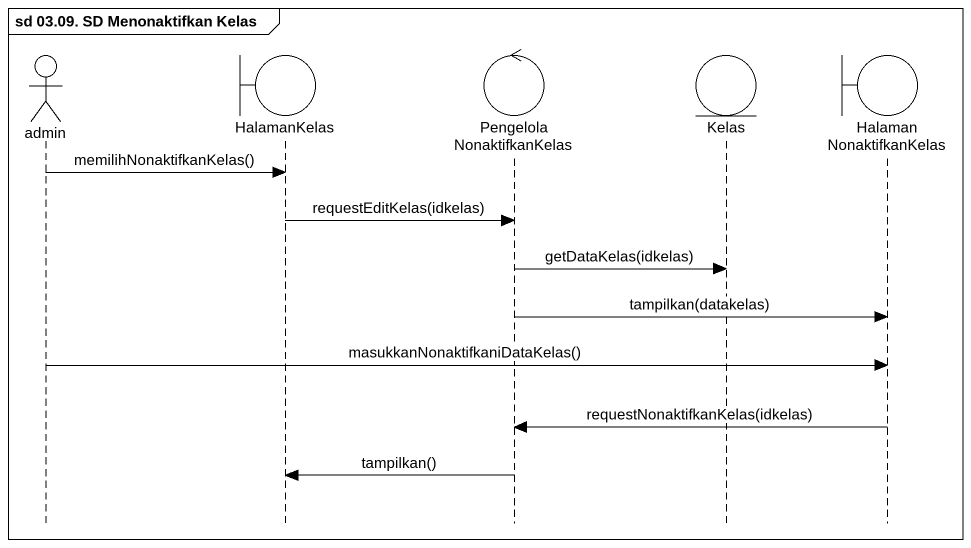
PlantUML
@startuml
mainframe sd 03.09. SD Menonaktifkan Kelas
hide footbox
actor admin
boundary HalamanKelas
control PengelolaNonaktifkanKelas
entity Kelas
boundary HalamanNonaktifkanKelas

admin -> HalamanKelas : memilihNonaktifkanKelas()
HalamanKelas -> PengelolaNonaktifkanKelas : requestEditKelas(idkelas)
PengelolaNonaktifkanKelas -> Kelas : getDataKelas(idkelas)
PengelolaNonaktifkanKelas -> HalamanNonaktifkanKelas : tampilkan(datakelas)
admin -> HalamanNonaktifkanKelas : masukkanNonaktifkaniDataKelas()
HalamanNonaktifkanKelas -> PengelolaNonaktifkanKelas : requestNonaktifkanKelas(idkelas)
PengelolaNonaktifkanKelas -> HalamanKelas : tampilkan()
@enduml
